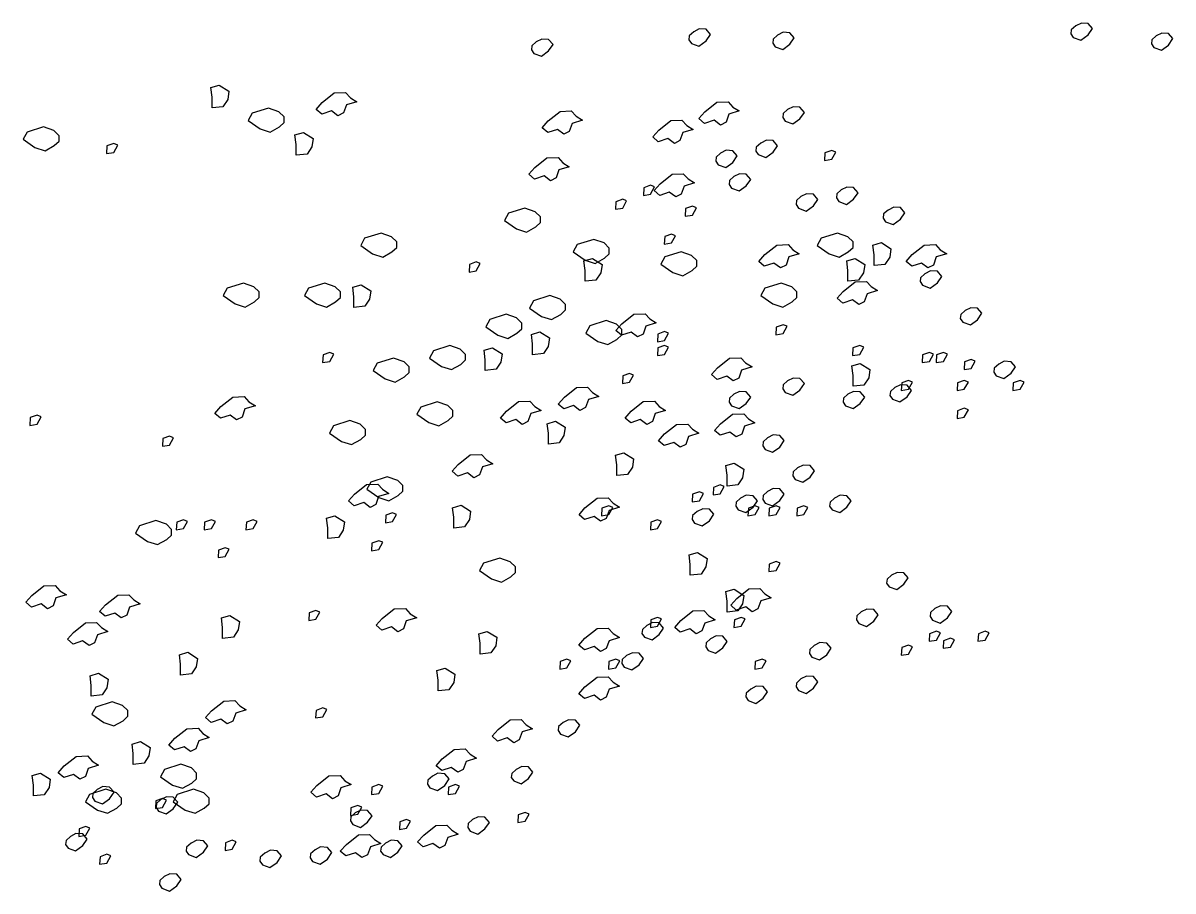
# Model space of a CAD drawing. Header units: millimetres. Extents: x 454 to 24074, y 929 to 15016.
# Drawn here: x 1803 to 2474, y 12144 to 12651 of the extents above; entities that cross this region are included whole.
import ezdxf

# ---------------------------------------------------------------- set-up
doc = ezdxf.new("R2010")
doc.units = ezdxf.units.MM
doc.layers.add('cadblocksdwg.com', color=255, linetype='Continuous')

# ---------------------------------------------------------------- blocks, each defined once
blk = doc.blocks.new('Trees side 07_cad-block.com')
at = {"color": 0}
for points in [[(1333.6, 2923.4), (1342.3, 2920.2), (1350.5, 2926.2), (1355.6, 2933.5), (1350.5, 2939.5), (1342.7, 2939.9), (1336.3, 2936.7), (1331.3, 2932.1), (1330.8, 2927.6)], [(1429.4, 2919.6), (1438.1, 2916.4), (1446.4, 2922.4), (1451.4, 2929.7), (1446.4, 2935.6), (1438.6, 2936.1), (1432.2, 2932.9), (1427.1, 2928.3), (1426.7, 2923.7)], [(1770.6, 2930.2), (1779.3, 2927), (1787.6, 2933), (1792.6, 2940.3), (1787.6, 2946.3), (1779.8, 2946.7), (1773.4, 2943.5), (1768.3, 2938.9), (1767.9, 2934.3)], [(1862.6, 2918.7), (1871.3, 2915.5), (1879.6, 2921.5), (1884.6, 2928.8), (1879.6, 2934.8), (1871.8, 2935.2), (1865.4, 2932), (1860.3, 2927.4), (1859.9, 2922.8)], [(1153.4, 2911.9), (1162.1, 2908.7), (1170.3, 2914.7), (1175.4, 2922), (1170.3, 2928), (1162.5, 2928.4), (1156.1, 2925.2), (1151.1, 2920.6), (1150.6, 2916.1)], [(785.3, 2849.5), (785.3, 2861.9), (784, 2872.9), (793.6, 2875.6), (804.6, 2868.8), (803.2, 2859.1), (797.7, 2850.9)], [(911.4, 2855.7), (925.1, 2866.7), (938, 2867.1), (943.5, 2861.2), (950.8, 2856.6), (938.9, 2852.9), (935.7, 2843.8), (929.3, 2840.6), (921.9, 2846.1), (910.9, 2842.4), (904.5, 2847.9)], [(1349, 2845.1), (1362.8, 2856.1), (1375.6, 2856.6), (1381.1, 2850.6), (1388.5, 2846.1), (1376.5, 2842.4), (1373.3, 2833.2), (1366.9, 2830), (1359.6, 2835.5), (1348.6, 2831.9), (1342.2, 2837.4)], [(840.3, 2825.5), (851.7, 2821.9), (862.3, 2827.8), (867.8, 2832.9), (867.8, 2839.3), (861.8, 2845.2), (849.9, 2849.4), (831.1, 2843.4), (826.5, 2835.2)], [(1169.8, 2834.6), (1183.5, 2845.6), (1196.3, 2846.1), (1201.8, 2840.1), (1209.2, 2835.5), (1197.3, 2831.9), (1194, 2822.7), (1187.6, 2819.5), (1180.3, 2825), (1169.3, 2821.3), (1162.9, 2826.8)], [(1440.9, 2834.4), (1449.6, 2831.2), (1457.9, 2837.2), (1462.9, 2844.5), (1457.9, 2850.5), (1450.1, 2850.9), (1443.7, 2847.7), (1438.6, 2843.1), (1438.2, 2838.5)], [(1296.3, 2824.1), (1310.1, 2835.1), (1322.9, 2835.5), (1328.4, 2829.6), (1335.7, 2825), (1323.8, 2821.3), (1320.6, 2812.1), (1314.2, 2808.9), (1306.8, 2814.4), (1295.8, 2810.8), (1289.4, 2816.3)], [(582.7, 2804.1), (594.2, 2800.4), (604.7, 2806.4), (610.2, 2811.4), (610.2, 2817.8), (604.3, 2823.8), (592.4, 2827.9), (573.6, 2822), (569, 2813.7)], [(881.5, 2795.4), (881.5, 2807.8), (880.1, 2818.8), (889.8, 2821.6), (900.8, 2814.7), (899.4, 2805.1), (893.9, 2796.8)], [(664.6, 2797.4), (672.8, 2798.7), (677.4, 2807), (672.8, 2808.8), (665, 2806.1)], [(1410.2, 2796.1), (1418.9, 2792.9), (1427.2, 2798.8), (1432.2, 2806.2), (1427.2, 2812.1), (1419.4, 2812.6), (1413, 2809.4), (1407.9, 2804.8), (1407.5, 2800.2)], [(1154.6, 2781.4), (1168.4, 2792.4), (1181.2, 2792.8), (1186.7, 2786.9), (1194, 2782.3), (1182.1, 2778.6), (1178.9, 2769.4), (1172.5, 2766.2), (1165.2, 2771.7), (1154.1, 2768.1), (1147.7, 2773.6)], [(1364.2, 2784.6), (1372.9, 2781.4), (1381.2, 2787.3), (1386.2, 2794.7), (1381.2, 2800.6), (1373.4, 2801.1), (1367, 2797.9), (1361.9, 2793.3), (1361.5, 2788.7)], [(1486.1, 2789.4), (1494.3, 2790.8), (1498.9, 2799), (1494.3, 2800.9), (1486.5, 2798.1)], [(1297.8, 2762.8), (1311.6, 2773.8), (1324.4, 2774.3), (1329.9, 2768.3), (1337.3, 2763.7), (1325.3, 2760.1), (1322.1, 2750.9), (1315.7, 2747.7), (1308.4, 2753.2), (1297.4, 2749.5), (1291, 2755)], [(1379.6, 2757.8), (1388.3, 2754.6), (1396.5, 2760.5), (1401.6, 2767.8), (1396.5, 2773.8), (1388.7, 2774.3), (1382.3, 2771.1), (1377.3, 2766.5), (1376.8, 2761.9)], [(1278.7, 2749.5), (1287, 2750.9), (1291.5, 2759.2), (1287, 2761), (1279.2, 2758.2)], [(1456.2, 2734.8), (1465, 2731.6), (1473.2, 2737.5), (1478.2, 2744.9), (1473.2, 2750.8), (1465.4, 2751.3), (1459, 2748.1), (1453.9, 2743.5), (1453.5, 2738.9)], [(1502.2, 2742.4), (1511, 2739.2), (1519.2, 2745.2), (1524.3, 2752.5), (1519.2, 2758.5), (1511.4, 2758.9), (1505, 2755.7), (1500, 2751.1), (1499.5, 2746.6)], [(1246.8, 2733.6), (1255.1, 2735), (1259.6, 2743.2), (1255.1, 2745), (1247.3, 2742.3)], [(1326.6, 2725.6), (1334.8, 2727), (1339.4, 2735.2), (1334.8, 2737.1), (1327, 2734.3)], [(1133.5, 2711.1), (1145, 2707.5), (1155.6, 2713.4), (1161.1, 2718.5), (1161.1, 2724.9), (1155.1, 2730.8), (1143.2, 2735), (1124.4, 2729), (1119.8, 2720.8)], [(1555.9, 2719.4), (1564.6, 2716.2), (1572.9, 2722.2), (1577.9, 2729.5), (1572.9, 2735.5), (1565.1, 2735.9), (1558.7, 2732.7), (1553.6, 2728.2), (1553.2, 2723.6)], [(969, 2682.5), (980.5, 2678.9), (991, 2684.8), (996.5, 2689.9), (996.5, 2696.3), (990.6, 2702.2), (978.6, 2706.4), (959.8, 2700.4), (955.3, 2692.2)], [(1212.2, 2675.4), (1223.7, 2671.7), (1234.2, 2677.7), (1239.7, 2682.7), (1239.7, 2689.1), (1233.8, 2695.1), (1221.9, 2699.2), (1203.1, 2693.3), (1198.5, 2685)], [(1302.6, 2693.7), (1310.9, 2695.1), (1315.5, 2703.4), (1310.9, 2705.2), (1303.1, 2702.4)], [(1491.2, 2682.5), (1502.7, 2678.9), (1513.2, 2684.8), (1518.7, 2689.9), (1518.7, 2696.3), (1512.8, 2702.2), (1500.8, 2706.4), (1482, 2700.4), (1477.5, 2692.2)], [(1312.4, 2661.1), (1323.8, 2657.4), (1334.4, 2663.4), (1339.9, 2668.4), (1339.9, 2674.8), (1333.9, 2680.8), (1322, 2684.9), (1303.2, 2679), (1298.6, 2670.7)], [(1417.6, 2681.7), (1431.3, 2692.7), (1444.2, 2693.2), (1449.7, 2687.2), (1457, 2682.7), (1445.1, 2679), (1441.9, 2669.8), (1435.5, 2666.6), (1428.1, 2672.1), (1417.1, 2668.5), (1410.7, 2674)], [(1542.7, 2669.3), (1542.7, 2681.6), (1541.4, 2692.6), (1551, 2695.4), (1562, 2688.5), (1560.6, 2678.9), (1555.1, 2670.6)], [(1586.3, 2681.7), (1600.1, 2692.7), (1612.9, 2693.2), (1618.4, 2687.2), (1625.7, 2682.7), (1613.8, 2679), (1610.6, 2669.8), (1604.2, 2666.6), (1596.9, 2672.1), (1585.9, 2668.5), (1579.4, 2674)], [(1079.3, 2661.8), (1087.6, 2663.2), (1092.1, 2671.5), (1087.6, 2673.3), (1079.8, 2670.5)], [(1212.1, 2651.2), (1212.1, 2663.6), (1210.7, 2674.6), (1220.4, 2677.3), (1231.4, 2670.5), (1230, 2660.9), (1224.5, 2652.6)], [(1512.7, 2651.2), (1512.7, 2663.6), (1511.3, 2674.6), (1520.9, 2677.3), (1531.9, 2670.5), (1530.5, 2660.9), (1525, 2652.6)], [(1598.1, 2646.6), (1606.8, 2643.4), (1615.1, 2649.4), (1620.1, 2656.7), (1615.1, 2662.7), (1607.3, 2663.1), (1600.8, 2659.9), (1595.8, 2655.3), (1595.3, 2650.8)], [(811.6, 2625.3), (823.1, 2621.7), (833.7, 2627.6), (839.2, 2632.7), (839.2, 2639.1), (833.2, 2645), (821.3, 2649.2), (802.5, 2643.2), (797.9, 2634.9)], [(904.6, 2625.3), (916.1, 2621.7), (926.6, 2627.6), (932.1, 2632.7), (932.1, 2639.1), (926.2, 2645), (914.3, 2649.2), (895.5, 2643.2), (890.9, 2634.9)], [(947.6, 2621.2), (947.6, 2633.6), (946.3, 2644.6), (955.9, 2647.3), (966.9, 2640.4), (965.5, 2630.8), (960, 2622.6)], [(1426.8, 2625.3), (1438.3, 2621.7), (1448.8, 2627.6), (1454.3, 2632.7), (1454.3, 2639.1), (1448.4, 2645), (1436.5, 2649.2), (1417.7, 2643.2), (1413.1, 2634.9)], [(1507.2, 2639.6), (1521, 2650.6), (1533.8, 2651), (1539.3, 2645.1), (1546.7, 2640.5), (1534.7, 2636.8), (1531.5, 2627.7), (1525.1, 2624.5), (1517.8, 2630), (1506.8, 2626.3), (1500.3, 2631.8)], [(1162.2, 2611), (1173.6, 2607.4), (1184.2, 2613.3), (1189.7, 2618.4), (1189.7, 2624.8), (1183.7, 2630.7), (1171.8, 2634.9), (1153, 2628.9), (1148.4, 2620.6)], [(1644.1, 2604.5), (1652.8, 2601.3), (1661.1, 2607.2), (1666.1, 2614.6), (1661.1, 2620.5), (1653.3, 2621), (1646.8, 2617.8), (1641.8, 2613.2), (1641.3, 2608.6)], [(1112.1, 2589.6), (1123.5, 2585.9), (1134.1, 2591.9), (1139.6, 2596.9), (1139.6, 2603.3), (1133.6, 2609.3), (1121.7, 2613.4), (1102.9, 2607.4), (1098.3, 2599.2)], [(1226.5, 2582.4), (1238, 2578.8), (1248.5, 2584.7), (1254, 2589.8), (1254, 2596.2), (1248.1, 2602.1), (1236.2, 2606.3), (1217.4, 2600.3), (1212.8, 2592)], [(1254.1, 2602.7), (1267.9, 2613.7), (1280.7, 2614.1), (1286.2, 2608.2), (1293.5, 2603.6), (1281.6, 2599.9), (1278.4, 2590.8), (1272, 2587.6), (1264.7, 2593.1), (1253.7, 2589.4), (1247.2, 2594.9)], [(1152, 2567.1), (1152, 2579.5), (1150.6, 2590.5), (1160.3, 2593.2), (1171.3, 2586.4), (1169.9, 2576.7), (1164.4, 2568.5)], [(1294.7, 2582.1), (1302.9, 2583.5), (1307.5, 2591.7), (1302.9, 2593.6), (1295.1, 2590.8)], [(1430.2, 2590.1), (1438.5, 2591.5), (1443.1, 2599.7), (1438.5, 2601.5), (1430.7, 2598.8)], [(911.8, 2558.2), (920.1, 2559.6), (924.7, 2567.8), (920.1, 2569.7), (912.3, 2566.9)], [(1047.7, 2553.8), (1059.2, 2550.2), (1069.7, 2556.1), (1075.2, 2561.2), (1075.2, 2567.6), (1069.3, 2573.5), (1057.3, 2577.7), (1038.5, 2571.7), (1034, 2563.4)], [(1097.9, 2549.1), (1097.9, 2561.5), (1096.5, 2572.5), (1106.2, 2575.2), (1117.2, 2568.3), (1115.8, 2558.7), (1110.3, 2550.5)], [(1294.7, 2566.2), (1302.9, 2567.5), (1307.5, 2575.8), (1302.9, 2577.6), (1295.1, 2574.9)], [(1518, 2566.2), (1526.2, 2567.5), (1530.8, 2575.8), (1526.2, 2577.6), (1518.4, 2574.9)], [(1597.7, 2558.2), (1606, 2559.6), (1610.6, 2567.8), (1606, 2569.7), (1598.2, 2566.9)], [(1613.7, 2558.2), (1621.9, 2559.6), (1626.5, 2567.8), (1621.9, 2569.7), (1614.1, 2566.9)], [(983.3, 2539.5), (994.8, 2535.9), (1005.3, 2541.8), (1010.8, 2546.9), (1010.8, 2553.3), (1004.9, 2559.2), (993, 2563.4), (974.2, 2557.4), (969.6, 2549.1)], [(1363.6, 2552.3), (1377.3, 2563.3), (1390.2, 2563.7), (1395.7, 2557.8), (1403, 2553.2), (1391.1, 2549.5), (1387.9, 2540.4), (1381.4, 2537.2), (1374.1, 2542.7), (1363.1, 2539), (1356.7, 2544.5)], [(1518.7, 2531.1), (1518.7, 2543.4), (1517.3, 2554.4), (1526.9, 2557.2), (1537.9, 2550.3), (1536.6, 2540.7), (1531.1, 2532.4)], [(1645.6, 2550.2), (1653.8, 2551.6), (1658.4, 2559.8), (1653.8, 2561.7), (1646, 2558.9)], [(1682.4, 2543.2), (1691.1, 2540), (1699.4, 2545.9), (1704.4, 2553.2), (1699.4, 2559.2), (1691.6, 2559.7), (1685.2, 2556.5), (1680.1, 2551.9), (1679.7, 2547.3)], [(1254.8, 2534.3), (1263, 2535.7), (1267.6, 2543.9), (1263, 2545.7), (1255.2, 2543)], [(1440.9, 2524), (1449.6, 2520.8), (1457.9, 2526.8), (1462.9, 2534.1), (1457.9, 2540), (1450.1, 2540.5), (1443.7, 2537.3), (1438.6, 2532.7), (1438.2, 2528.1)], [(1188.3, 2518.6), (1202.1, 2529.6), (1214.9, 2530), (1220.4, 2524.1), (1227.7, 2519.5), (1215.8, 2515.8), (1212.6, 2506.7), (1206.2, 2503.5), (1198.9, 2509), (1187.8, 2505.3), (1181.4, 2510.8)], [(1563.6, 2516.3), (1572.3, 2513.1), (1580.6, 2519.1), (1585.6, 2526.4), (1580.6, 2532.4), (1572.8, 2532.8), (1566.3, 2529.6), (1561.3, 2525), (1560.8, 2520.5)], [(1573.8, 2526.3), (1582.1, 2527.7), (1586.6, 2535.9), (1582.1, 2537.8), (1574.3, 2535)], [(1637.6, 2526.3), (1645.9, 2527.7), (1650.5, 2535.9), (1645.9, 2537.8), (1638.1, 2535)], [(1701.4, 2526.3), (1709.7, 2527.7), (1714.3, 2535.9), (1709.7, 2537.8), (1701.9, 2535)], [(795.4, 2507.8), (809.1, 2518.8), (822, 2519.3), (827.5, 2513.3), (834.8, 2508.7), (822.9, 2505.1), (819.7, 2495.9), (813.2, 2492.7), (805.9, 2498.2), (794.9, 2494.5), (788.5, 2500)], [(1033.4, 2489.5), (1044.9, 2485.8), (1055.4, 2491.8), (1060.9, 2496.8), (1060.9, 2503.2), (1054.9, 2509.2), (1043, 2513.3), (1024.2, 2507.3), (1019.6, 2499.1)], [(1122.3, 2502.5), (1136, 2513.5), (1148.9, 2514), (1154.4, 2508), (1161.7, 2503.5), (1149.8, 2499.8), (1146.6, 2490.6), (1140.2, 2487.4), (1132.8, 2492.9), (1121.8, 2489.2), (1115.4, 2494.7)], [(1264.7, 2502.5), (1278.4, 2513.5), (1291.3, 2514), (1296.8, 2508), (1304.1, 2503.5), (1292.2, 2499.8), (1289, 2490.6), (1282.5, 2487.4), (1275.2, 2492.9), (1264.2, 2489.2), (1257.8, 2494.7)], [(1379.6, 2508.7), (1388.3, 2505.5), (1396.5, 2511.4), (1401.6, 2518.8), (1396.5, 2524.7), (1388.7, 2525.2), (1382.3, 2522), (1377.3, 2517.4), (1376.8, 2512.8)], [(1509.9, 2508.7), (1518.6, 2505.5), (1526.9, 2511.4), (1531.9, 2518.8), (1526.9, 2524.7), (1519.1, 2525.2), (1512.7, 2522), (1507.6, 2517.4), (1507.2, 2512.8)], [(1366.9, 2488.3), (1380.7, 2499.3), (1393.5, 2499.7), (1399, 2493.8), (1406.4, 2489.2), (1394.4, 2485.5), (1391.2, 2476.4), (1384.8, 2473.1), (1377.5, 2478.6), (1366.5, 2475), (1360.1, 2480.5)], [(1637.6, 2494.4), (1645.9, 2495.8), (1650.5, 2504), (1645.9, 2505.9), (1638.1, 2503.1)], [(576.8, 2486.4), (585.1, 2487.8), (589.7, 2496.1), (585.1, 2497.9), (577.3, 2495.2)], [(933.3, 2468), (944.7, 2464.4), (955.3, 2470.3), (960.8, 2475.3), (960.8, 2481.8), (954.8, 2487.7), (942.9, 2491.8), (924.1, 2485.9), (919.5, 2477.6)], [(1170, 2465), (1170, 2477.3), (1168.7, 2488.3), (1178.3, 2491.1), (1189.3, 2484.2), (1187.9, 2474.6), (1182.4, 2466.3)], [(1302.9, 2476.5), (1316.6, 2487.5), (1329.5, 2487.9), (1335, 2482), (1342.3, 2477.4), (1330.4, 2473.7), (1327.2, 2464.6), (1320.8, 2461.4), (1313.4, 2466.9), (1302.4, 2463.2), (1296, 2468.7)], [(728.4, 2462.5), (736.6, 2463.9), (741.2, 2472.2), (736.6, 2474), (728.8, 2471.2)], [(1417.9, 2458.9), (1426.6, 2455.6), (1434.9, 2461.6), (1439.9, 2468.9), (1434.9, 2474.9), (1427.1, 2475.4), (1420.7, 2472.1), (1415.6, 2467.6), (1415.2, 2463)], [(1067, 2441.5), (1080.7, 2452.5), (1093.6, 2453), (1099.1, 2447), (1106.4, 2442.5), (1094.5, 2438.8), (1091.3, 2429.6), (1084.9, 2426.4), (1077.5, 2431.9), (1066.5, 2428.3), (1060.1, 2433.8)], [(1248.2, 2428.9), (1248.2, 2441.3), (1246.8, 2452.3), (1256.4, 2455), (1267.4, 2448.2), (1266.1, 2438.5), (1260.6, 2430.3)], [(1374.4, 2416.9), (1374.4, 2429.3), (1373, 2440.3), (1382.7, 2443), (1393.7, 2436.1), (1392.3, 2426.5), (1386.8, 2418.3)], [(1452.4, 2424.4), (1461.1, 2421.2), (1469.4, 2427.1), (1474.4, 2434.4), (1469.4, 2440.4), (1461.6, 2440.9), (1455.2, 2437.7), (1450.1, 2433.1), (1449.7, 2428.5)], [(976.2, 2403.7), (987.6, 2400), (998.2, 2406), (1003.7, 2411), (1003.7, 2417.4), (997.7, 2423.4), (985.8, 2427.5), (967, 2421.5), (962.4, 2413.3)], [(948.3, 2407.7), (962, 2418.7), (974.9, 2419.1), (980.4, 2413.2), (987.7, 2408.6), (975.8, 2404.9), (972.6, 2395.7), (966.2, 2392.5), (958.8, 2398), (947.8, 2394.4), (941.4, 2399.9)], [(1334.5, 2398.7), (1342.8, 2400.1), (1347.4, 2408.4), (1342.8, 2410.2), (1335, 2407.5)], [(1358.5, 2406.7), (1366.7, 2408.1), (1371.3, 2416.3), (1366.7, 2418.2), (1358.9, 2415.4)], [(1417.9, 2397.5), (1426.6, 2394.3), (1434.9, 2400.3), (1439.9, 2407.6), (1434.9, 2413.6), (1427.1, 2414), (1420.7, 2410.8), (1415.6, 2406.2), (1415.2, 2401.7)], [(1061.8, 2368.8), (1061.8, 2381.2), (1060.5, 2392.2), (1070.1, 2394.9), (1081.1, 2388.1), (1079.7, 2378.5), (1074.2, 2370.2)], [(1211.9, 2391.9), (1225.7, 2402.9), (1238.5, 2403.3), (1244, 2397.4), (1251.4, 2392.8), (1239.4, 2389.1), (1236.2, 2379.9), (1229.8, 2376.7), (1222.5, 2382.2), (1211.5, 2378.6), (1205.1, 2384.1)], [(1387.2, 2389.9), (1395.9, 2386.7), (1404.2, 2392.6), (1409.2, 2400), (1404.2, 2405.9), (1396.4, 2406.4), (1390, 2403.2), (1384.9, 2398.6), (1384.5, 2394)], [(1494.6, 2389.9), (1503.3, 2386.7), (1511.5, 2392.6), (1516.6, 2400), (1511.5, 2405.9), (1503.7, 2406.4), (1497.3, 2403.2), (1492.3, 2398.6), (1491.8, 2394)], [(917.6, 2356.8), (917.6, 2369.2), (916.2, 2380.2), (925.8, 2382.9), (936.8, 2376.1), (935.4, 2366.4), (929.9, 2358.2)], [(983.6, 2374.8), (991.9, 2376.2), (996.4, 2384.5), (991.9, 2386.3), (984.1, 2383.5)], [(1230.9, 2382.8), (1239.1, 2384.2), (1243.7, 2392.4), (1239.1, 2394.3), (1231.3, 2391.5)], [(1337.4, 2374.5), (1346.1, 2371.3), (1354.4, 2377.3), (1359.4, 2384.6), (1354.4, 2390.6), (1346.6, 2391), (1340.1, 2387.8), (1335.1, 2383.3), (1334.6, 2378.7)], [(1398.3, 2382.8), (1406.6, 2384.2), (1411.2, 2392.4), (1406.6, 2394.3), (1398.8, 2391.5)], [(1422.3, 2382.8), (1430.5, 2384.2), (1435.1, 2392.4), (1430.5, 2394.3), (1422.7, 2391.5)], [(1454.2, 2382.8), (1462.4, 2384.2), (1467, 2392.4), (1462.4, 2394.3), (1454.6, 2391.5)], [(711.5, 2353.6), (723, 2349.9), (733.5, 2355.9), (739, 2360.9), (739, 2367.4), (733, 2373.3), (721.1, 2377.4), (702.3, 2371.5), (697.7, 2363.2)], [(744.3, 2366.9), (752.6, 2368.2), (757.2, 2376.5), (752.6, 2378.3), (744.8, 2375.6)], [(776.2, 2366.9), (784.5, 2368.2), (789.1, 2376.5), (784.5, 2378.3), (776.7, 2375.6)], [(824.1, 2366.9), (832.3, 2368.2), (836.9, 2376.5), (832.3, 2378.3), (824.5, 2375.6)], [(1286.7, 2366.9), (1294.9, 2368.2), (1299.5, 2376.5), (1294.9, 2378.3), (1287.1, 2375.6)], [(792.2, 2335), (800.4, 2336.3), (805, 2344.6), (800.4, 2346.4), (792.6, 2343.7)], [(967.7, 2342.9), (975.9, 2344.3), (980.5, 2352.6), (975.9, 2354.4), (968.1, 2351.6)], [(1104.9, 2310.7), (1116.4, 2307), (1126.9, 2313), (1132.4, 2318), (1132.4, 2324.5), (1126.5, 2330.4), (1114.6, 2334.5), (1095.8, 2328.6), (1091.2, 2320.3)], [(1332.3, 2314.8), (1332.3, 2327.1), (1331, 2338.1), (1340.6, 2340.9), (1351.6, 2334), (1350.2, 2324.4), (1344.7, 2316.1)], [(1422.3, 2319), (1430.5, 2320.4), (1435.1, 2328.6), (1430.5, 2330.5), (1422.7, 2327.7)], [(1559.8, 2301.7), (1568.5, 2298.5), (1576.7, 2304.5), (1581.8, 2311.8), (1576.7, 2317.8), (1568.9, 2318.2), (1562.5, 2315), (1557.5, 2310.4), (1557, 2305.9)], [(579.2, 2291.7), (592.9, 2302.7), (605.8, 2303.2), (611.3, 2297.2), (618.6, 2292.6), (606.7, 2289), (603.5, 2279.8), (597.1, 2276.6), (589.7, 2282.1), (578.7, 2278.4), (572.3, 2283.9)], [(663.5, 2281.2), (677.3, 2292.2), (690.1, 2292.6), (695.6, 2286.7), (703, 2282.1), (691, 2278.4), (687.8, 2269.2), (681.4, 2266), (674.1, 2271.5), (663.1, 2267.9), (656.7, 2273.4)], [(1374.4, 2272.7), (1374.4, 2285.1), (1373, 2296.1), (1382.7, 2298.8), (1393.7, 2291.9), (1392.3, 2282.3), (1386.8, 2274.1)], [(1385.5, 2288.3), (1399.2, 2299.3), (1412.1, 2299.7), (1417.6, 2293.8), (1424.9, 2289.2), (1413, 2285.5), (1409.8, 2276.3), (1403.3, 2273.1), (1396, 2278.6), (1385, 2275), (1378.6, 2280.5)], [(979.9, 2265.4), (993.7, 2276.4), (1006.5, 2276.8), (1012, 2270.9), (1019.4, 2266.3), (1007.4, 2262.6), (1004.2, 2253.4), (997.8, 2250.2), (990.5, 2255.7), (979.5, 2252.1), (973, 2257.6)], [(1525.2, 2259.6), (1534, 2256.4), (1542.2, 2262.3), (1547.3, 2269.7), (1542.2, 2275.6), (1534.4, 2276.1), (1528, 2272.9), (1523, 2268.3), (1522.5, 2263.7)], [(1609.6, 2263.4), (1618.3, 2260.2), (1626.6, 2266.2), (1631.6, 2273.5), (1626.6, 2279.5), (1618.8, 2279.9), (1612.3, 2276.7), (1607.3, 2272.1), (1606.8, 2267.5)], [(797.4, 2242.7), (797.4, 2255), (796, 2266), (805.6, 2268.8), (816.6, 2261.9), (815.2, 2252.3), (809.7, 2244)], [(895.9, 2263.2), (904.1, 2264.6), (908.7, 2272.8), (904.1, 2274.7), (896.3, 2271.9)], [(1286.7, 2255.2), (1294.9, 2256.6), (1299.5, 2264.9), (1294.9, 2266.7), (1287.1, 2263.9)], [(1321.4, 2263), (1335.2, 2274), (1348, 2274.5), (1353.5, 2268.5), (1360.9, 2263.9), (1348.9, 2260.2), (1345.7, 2251.1), (1339.3, 2247.9), (1332, 2253.4), (1321, 2249.7), (1314.6, 2255.2)], [(1382.4, 2255.2), (1390.6, 2256.6), (1395.2, 2264.9), (1390.6, 2266.7), (1382.8, 2263.9)], [(626.6, 2249.5), (640.4, 2260.5), (653.2, 2261), (658.7, 2255), (666.1, 2250.5), (654.1, 2246.8), (650.9, 2237.6), (644.5, 2234.4), (637.2, 2239.9), (626.2, 2236.2), (619.8, 2241.7)], [(1091.9, 2224.6), (1091.9, 2237), (1090.5, 2248), (1100.1, 2250.7), (1111.1, 2243.9), (1109.8, 2234.2), (1104.3, 2226)], [(1211.9, 2242.8), (1225.7, 2253.8), (1238.5, 2254.2), (1244, 2248.3), (1251.3, 2243.7), (1239.4, 2240), (1236.2, 2230.9), (1229.8, 2227.7), (1222.4, 2233.2), (1211.4, 2229.5), (1205, 2235)], [(1279.9, 2244.2), (1288.6, 2241), (1296.8, 2247), (1301.9, 2254.3), (1296.8, 2260.3), (1289.1, 2260.7), (1282.6, 2257.5), (1277.6, 2253), (1277.1, 2248.4)], [(1605.7, 2239.3), (1614, 2240.7), (1618.5, 2248.9), (1614, 2250.8), (1606.2, 2248)], [(1661.5, 2239.3), (1669.8, 2240.7), (1674.4, 2248.9), (1669.8, 2250.8), (1662, 2248)], [(1352.7, 2228.9), (1361.4, 2225.7), (1369.7, 2231.7), (1374.7, 2239), (1369.7, 2245), (1361.9, 2245.4), (1355.5, 2242.2), (1350.4, 2237.6), (1350, 2233)], [(1471.6, 2221.3), (1480.3, 2218), (1488.5, 2224), (1493.6, 2231.3), (1488.5, 2237.3), (1480.7, 2237.8), (1474.3, 2234.5), (1469.3, 2230), (1468.8, 2225.4)], [(1621.7, 2231.3), (1629.9, 2232.7), (1634.5, 2240.9), (1629.9, 2242.8), (1622.1, 2240)], [(749.3, 2200.6), (749.3, 2213), (747.9, 2224), (757.5, 2226.7), (768.5, 2219.8), (767.1, 2210.2), (761.6, 2202)], [(1256.9, 2209.8), (1265.6, 2206.6), (1273.8, 2212.5), (1278.9, 2219.8), (1273.8, 2225.8), (1266.1, 2226.3), (1259.6, 2223), (1254.6, 2218.5), (1254.1, 2213.9)], [(1573.8, 2223.4), (1582.1, 2224.7), (1586.6, 2233), (1582.1, 2234.8), (1574.3, 2232.1)], [(1183, 2207.4), (1191.2, 2208.8), (1195.8, 2217), (1191.2, 2218.9), (1183.5, 2216.1)], [(1238.8, 2207.4), (1247.1, 2208.8), (1251.7, 2217), (1247.1, 2218.9), (1239.3, 2216.1)], [(1406.3, 2207.4), (1414.6, 2208.8), (1419.2, 2217), (1414.6, 2218.9), (1406.8, 2216.1)], [(647.1, 2176.6), (647.1, 2188.9), (645.7, 2199.9), (655.3, 2202.7), (666.3, 2195.8), (664.9, 2186.2), (659.5, 2177.9)], [(1043.8, 2182.6), (1043.8, 2194.9), (1042.4, 2205.9), (1052.1, 2208.7), (1063.1, 2201.8), (1061.7, 2192.2), (1056.2, 2183.9)], [(1211.9, 2187.2), (1225.7, 2198.2), (1238.5, 2198.7), (1244, 2192.7), (1251.3, 2188.1), (1239.4, 2184.4), (1236.2, 2175.3), (1229.8, 2172.1), (1222.4, 2177.6), (1211.4, 2173.9), (1205, 2179.4)], [(1456.2, 2182.9), (1465, 2179.7), (1473.2, 2185.7), (1478.2, 2193), (1473.2, 2199), (1465.4, 2199.4), (1459, 2196.2), (1453.9, 2191.6), (1453.5, 2187.1)], [(1398.7, 2171.4), (1407.4, 2168.2), (1415.7, 2174.2), (1420.7, 2181.5), (1415.7, 2187.5), (1407.9, 2187.9), (1401.5, 2184.7), (1396.4, 2180.1), (1396, 2175.6)], [(784.8, 2159.9), (798.6, 2170.9), (811.4, 2171.4), (816.9, 2165.4), (824.2, 2160.9), (812.3, 2157.2), (809.1, 2148), (802.7, 2144.8), (795.4, 2150.3), (784.4, 2146.6), (777.9, 2152.1)], [(661.4, 2146.3), (672.9, 2142.6), (683.4, 2148.5), (688.9, 2153.6), (688.9, 2160), (683, 2166), (671.1, 2170.1), (652.3, 2164.1), (647.7, 2155.9)], [(903.8, 2151.6), (912.1, 2153), (916.7, 2161.2), (912.1, 2163.1), (904.3, 2160.3)], [(1112.5, 2138.4), (1126.2, 2149.3), (1139.1, 2149.8), (1144.6, 2143.9), (1151.9, 2139.3), (1140, 2135.6), (1136.8, 2126.4), (1130.4, 2123.2), (1123, 2128.7), (1112, 2125.1), (1105.6, 2130.6)], [(1184, 2133.1), (1192.8, 2129.9), (1201, 2135.9), (1206, 2143.2), (1201, 2149.2), (1193.2, 2149.6), (1186.8, 2146.4), (1181.7, 2141.8), (1181.3, 2137.2)], [(742.6, 2128.3), (756.4, 2139.3), (769.2, 2139.8), (774.7, 2133.8), (782.1, 2129.2), (770.1, 2125.6), (766.9, 2116.4), (760.5, 2113.2), (753.2, 2118.7), (742.2, 2115), (735.8, 2120.5)], [(695.2, 2098.4), (695.2, 2110.8), (693.8, 2121.8), (703.4, 2124.6), (714.4, 2117.7), (713, 2108.1), (707.5, 2099.8)], [(616.1, 2096.7), (629.8, 2107.7), (642.7, 2108.1), (648.2, 2102.2), (655.5, 2097.6), (643.6, 2093.9), (640.4, 2084.8), (634, 2081.6), (626.6, 2087.1), (615.6, 2083.4), (609.2, 2088.9)], [(1048.4, 2104.7), (1062.2, 2115.7), (1075, 2116.1), (1080.5, 2110.2), (1087.9, 2105.6), (1076, 2101.9), (1072.7, 2092.7), (1066.3, 2089.5), (1059, 2095), (1048, 2091.4), (1041.6, 2096.9)], [(740.1, 2074.7), (751.6, 2071.1), (762.1, 2077), (767.6, 2082.1), (767.6, 2088.5), (761.7, 2094.5), (749.7, 2098.6), (730.9, 2092.6), (726.4, 2084.4)], [(1130.4, 2079.5), (1139.1, 2076.3), (1147.3, 2082.2), (1152.4, 2089.5), (1147.3, 2095.5), (1139.5, 2096), (1133.1, 2092.8), (1128.1, 2088.2), (1127.6, 2083.6)], [(581, 2062.4), (581, 2074.8), (579.6, 2085.8), (589.2, 2088.5), (600.2, 2081.6), (598.8, 2072), (593.3, 2063.8)], [(905.2, 2074.3), (919, 2085.3), (931.8, 2085.8), (937.3, 2079.8), (944.6, 2075.3), (932.7, 2071.6), (929.5, 2062.4), (923.1, 2059.2), (915.8, 2064.7), (904.8, 2061.1), (898.3, 2066.6)], [(1034.5, 2071.8), (1043.2, 2068.6), (1051.5, 2074.5), (1056.5, 2081.9), (1051.5, 2087.8), (1043.7, 2088.3), (1037.3, 2085.1), (1032.2, 2080.5), (1031.8, 2075.9)], [(654.3, 2046.1), (665.7, 2042.5), (676.3, 2048.4), (681.8, 2053.5), (681.8, 2059.9), (675.8, 2065.9), (663.9, 2070), (645.1, 2064), (640.5, 2055.8)], [(651.1, 2056.5), (659.9, 2053.3), (668.1, 2059.2), (673.2, 2066.6), (668.1, 2072.5), (660.3, 2073), (653.9, 2069.8), (648.9, 2065.2), (648.4, 2060.6)], [(754.4, 2046.1), (765.9, 2042.5), (776.4, 2048.4), (781.9, 2053.5), (781.9, 2059.9), (776, 2065.9), (764, 2070), (745.3, 2064), (740.7, 2055.8)], [(967.7, 2063.9), (975.9, 2065.3), (980.5, 2073.5), (975.9, 2075.4), (968.1, 2072.6)], [(1055.4, 2063.9), (1063.6, 2065.3), (1068.2, 2073.5), (1063.6, 2075.4), (1055.8, 2072.6)], [(720.4, 2048), (728.7, 2049.3), (733.2, 2057.6), (728.7, 2059.4), (720.9, 2056.7)], [(724, 2045), (732.7, 2041.8), (740.9, 2047.7), (746, 2055.1), (740.9, 2061), (733.2, 2061.5), (726.7, 2058.3), (721.7, 2053.7), (721.2, 2049.1)], [(946.3, 2029.6), (955.1, 2026.4), (963.3, 2032.4), (968.4, 2039.7), (963.3, 2045.7), (955.5, 2046.1), (949.1, 2042.9), (944.1, 2038.4), (943.6, 2033.8)], [(943.7, 2040), (952, 2041.4), (956.6, 2049.6), (952, 2051.4), (944.2, 2048.7)], [(1135.1, 2032), (1143.4, 2033.4), (1148, 2041.6), (1143.4, 2043.5), (1135.6, 2040.7)], [(632.7, 2016.1), (640.9, 2017.4), (645.5, 2025.7), (640.9, 2027.5), (633.1, 2024.8)], [(999.6, 2024), (1007.8, 2025.4), (1012.4, 2033.7), (1007.8, 2035.5), (1000, 2032.7)], [(1027.4, 2017.6), (1041.1, 2028.6), (1054, 2029.1), (1059.5, 2023.1), (1066.8, 2018.5), (1054.9, 2014.9), (1051.7, 2005.7), (1045.3, 2002.5), (1037.9, 2008), (1026.9, 2004.3), (1020.5, 2009.8)], [(1080.5, 2022), (1089.2, 2018.8), (1097.5, 2024.7), (1102.5, 2032.1), (1097.5, 2038), (1089.7, 2038.5), (1083.3, 2035.3), (1078.2, 2030.7), (1077.8, 2026.1)], [(620.5, 2002.8), (629.2, 1999.6), (637.4, 2005.6), (642.5, 2012.9), (637.4, 2018.9), (629.6, 2019.3), (623.2, 2016.1), (618.2, 2011.5), (617.7, 2006.9)], [(938.9, 2007), (952.7, 2018), (965.5, 2018.4), (971, 2012.5), (978.3, 2007.9), (966.4, 2004.2), (963.2, 1995.1), (956.8, 1991.8), (949.5, 1997.3), (938.5, 1993.7), (932, 1999.2)], [(758.5, 1995.2), (767.2, 1991.9), (775.5, 1997.9), (780.5, 2005.2), (775.5, 2011.2), (767.7, 2011.7), (761.2, 2008.4), (756.2, 2003.9), (755.7, 1999.3)], [(800.2, 2000.1), (808.4, 2001.5), (813, 2009.7), (808.4, 2011.6), (800.6, 2008.8)], [(842.8, 1983.7), (851.5, 1980.5), (859.8, 1986.4), (864.8, 1993.7), (859.8, 1999.7), (852, 2000.2), (845.6, 1996.9), (840.5, 1992.4), (840.1, 1987.8)], [(900.3, 1987.5), (909.1, 1984.3), (917.3, 1990.2), (922.3, 1997.6), (917.3, 2003.5), (909.5, 2004), (903.1, 2000.8), (898, 1996.2), (897.6, 1991.6)], [(980.9, 1995.2), (989.6, 1991.9), (997.8, 1997.9), (1002.9, 2005.2), (997.8, 2011.2), (990, 2011.7), (983.6, 2008.4), (978.6, 2003.9), (978.1, 1999.3)], [(656.6, 1984.2), (664.8, 1985.6), (669.4, 1993.8), (664.8, 1995.6), (657.1, 1992.9)], [(727.8, 1956.8), (736.5, 1953.6), (744.8, 1959.6), (749.8, 1966.9), (744.8, 1972.9), (737, 1973.3), (730.6, 1970.1), (725.5, 1965.5), (725.1, 1961)]]:
    blk.add_lwpolyline(points, close=True, dxfattribs=at)

msp = doc.modelspace()

# ---------------------------------------------------------------- block references
at = {"layer": 'cadblocksdwg.com', "xscale": 0.5103099452236204, "yscale": 0.5103099452236204, "zscale": 0.5103099452236204}
msp.add_blockref('Trees side 07_cad-block.com', (1512.47, 11147.14), dxfattribs=at)

doc.saveas('drawing.dxf')
